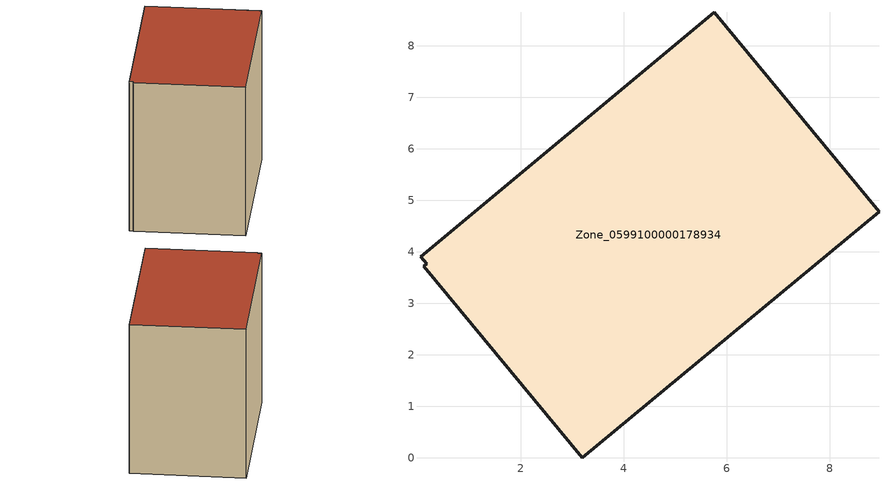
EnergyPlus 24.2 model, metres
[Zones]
Zone_0599100000178934
 floor ground (C_G): 0.06,3.91 5.76,8.65 8.96,4.78 3.2,0 0.12,3.72 0.18,3.77 z0
 wall outside (C_F): 8.96,4.78 5.76,8.65 0.06,3.91 0.18,3.77 0.12,3.72 3.2,0 8.96,4.78 z0:7.06
 roof outside (C_R): 5.76,8.65 0.06,3.91 0.18,3.77 0.12,3.72 3.2,0 8.96,4.78 z7.06
[BUILDING]
Pand.0599100000178934: North Axis=0; Terrain=City; Loads Convergence Tolerance Value=0.04; Temperature Convergence Tolerance Value=0.4; Solar Distribution=FullExterior; Maximum Number of Warmup Days=25; Minimum Number of Warmup Days=1
[Site:Location]
Rotterdam.The.Hague.AP_ZH_NLD Design_Conditions: Latitude=51.96; Longitude=4.45; Time Zone=1; Elevation=-4.5
[SITE:GROUNDTEMPERATURE:BUILDINGSURFACE]
18, 18, 18, 18, 18, 18, 18, 18, 18, 18, 18, 18
[MATERIAL] Thermal Absorptance=0.9; Solar Absorptance=0.7; Visible Absorptance=0.7
Name | Roughness | Thickness | Conductivity | Density | Specific Heat
G.TI.1946 | MediumSmooth | 0.15 | 1 | 540 | 1210
F.TI.1946 | Rough | 0.3 | 0.857143 | 1920 | 840
R.TI.1946 | MediumRough | 0.2 | 0.1 | 1500 | 1000
[CONSTRUCTION]
C_G: G.TI.1946
C_F: F.TI.1946
C_R: R.TI.1946
[ZONE]
Zone_0599100000178934: Type=1; Multiplier=1; Ceiling Height=Autocalculate; Volume=Autocalculate; Floor Area=autocalculate; Part of Total Floor Area=Yes
[ZONEINFILTRATION:DESIGNFLOWRATE]
Infil_Zone_0599100000178934: Zone or ZoneList or Space or SpaceList=Zone_0599100000178934; Schedule=AlwaysOn; Design Flow Rate Calculation Method=Flow/Area; Flow Rate per Floor Area=0.003; Constant Term Coefficient=1; Temperature Term Coefficient=0; Velocity Term Coefficient=0; Velocity Squared Term Coefficient=0
[HVACTEMPLATE:ZONE:IDEALLOADSAIRSYSTEM]
Zone_0599100000178934: Maximum Heating Supply Air Temperature=50; Minimum Cooling Supply Air Temperature=13; Maximum Heating Supply Air Humidity Ratio=0.0156; Minimum Cooling Supply Air Humidity Ratio=0.0077; Heating Limit=NoLimit; Cooling Limit=NoLimit; Dehumidification Control Type=ConstantSensibleHeatRatio; Cooling Sensible Heat Ratio=0.7; Dehumidification Setpoint=60; Humidification Control Type=None; Humidification Setpoint=30; Outdoor Air Method=None; Outdoor Air Flow Rate per Person=0.00944; Outdoor Air Flow Rate per Zone Floor Area=0; Outdoor Air Flow Rate per Zone=0; Demand Controlled Ventilation Type=None; Outdoor Air Economizer Type=NoEconomizer; Heat Recovery Type=None; Sensible Heat Recovery Effectiveness=0.7; Latent Heat Recovery Effectiveness=0.65
[ZONECONTROL:THERMOSTAT]
ThermostatControl_Zone_0599100000178934: Zone or ZoneList=Zone_0599100000178934; Control Type Schedule=DualSetpointControlType; Control 1=Thermostat_Zone_0599100000178934; Temperature Difference Between Cutout And Setpoint=0
[THERMOSTATSETPOINT:DUALSETPOINT]
Thermostat_Zone_0599100000178934: Heating Setpoint Temperature Schedule=HeatingSetpoint_Zone_0599100000178934; Cooling Setpoint Temperature Schedule=CoolingSetpoint_Zone_0599100000178934
[SCHEDULE:COMPACT]
HeatingSetpoint_Zone_0599100000178934: Through: 12/31, For: AllDays, Until: 24:00, 21
CoolingSetpoint_Zone_0599100000178934: Through: 12/31, For: AllDays, Until: 24:00, 24
DualSetpointControlType: Through: 12/31, For: AllDays, Until: 24:00, 4
AlwaysOn: Through: 12/31, For: AllDays, Until: 24:00, 1
